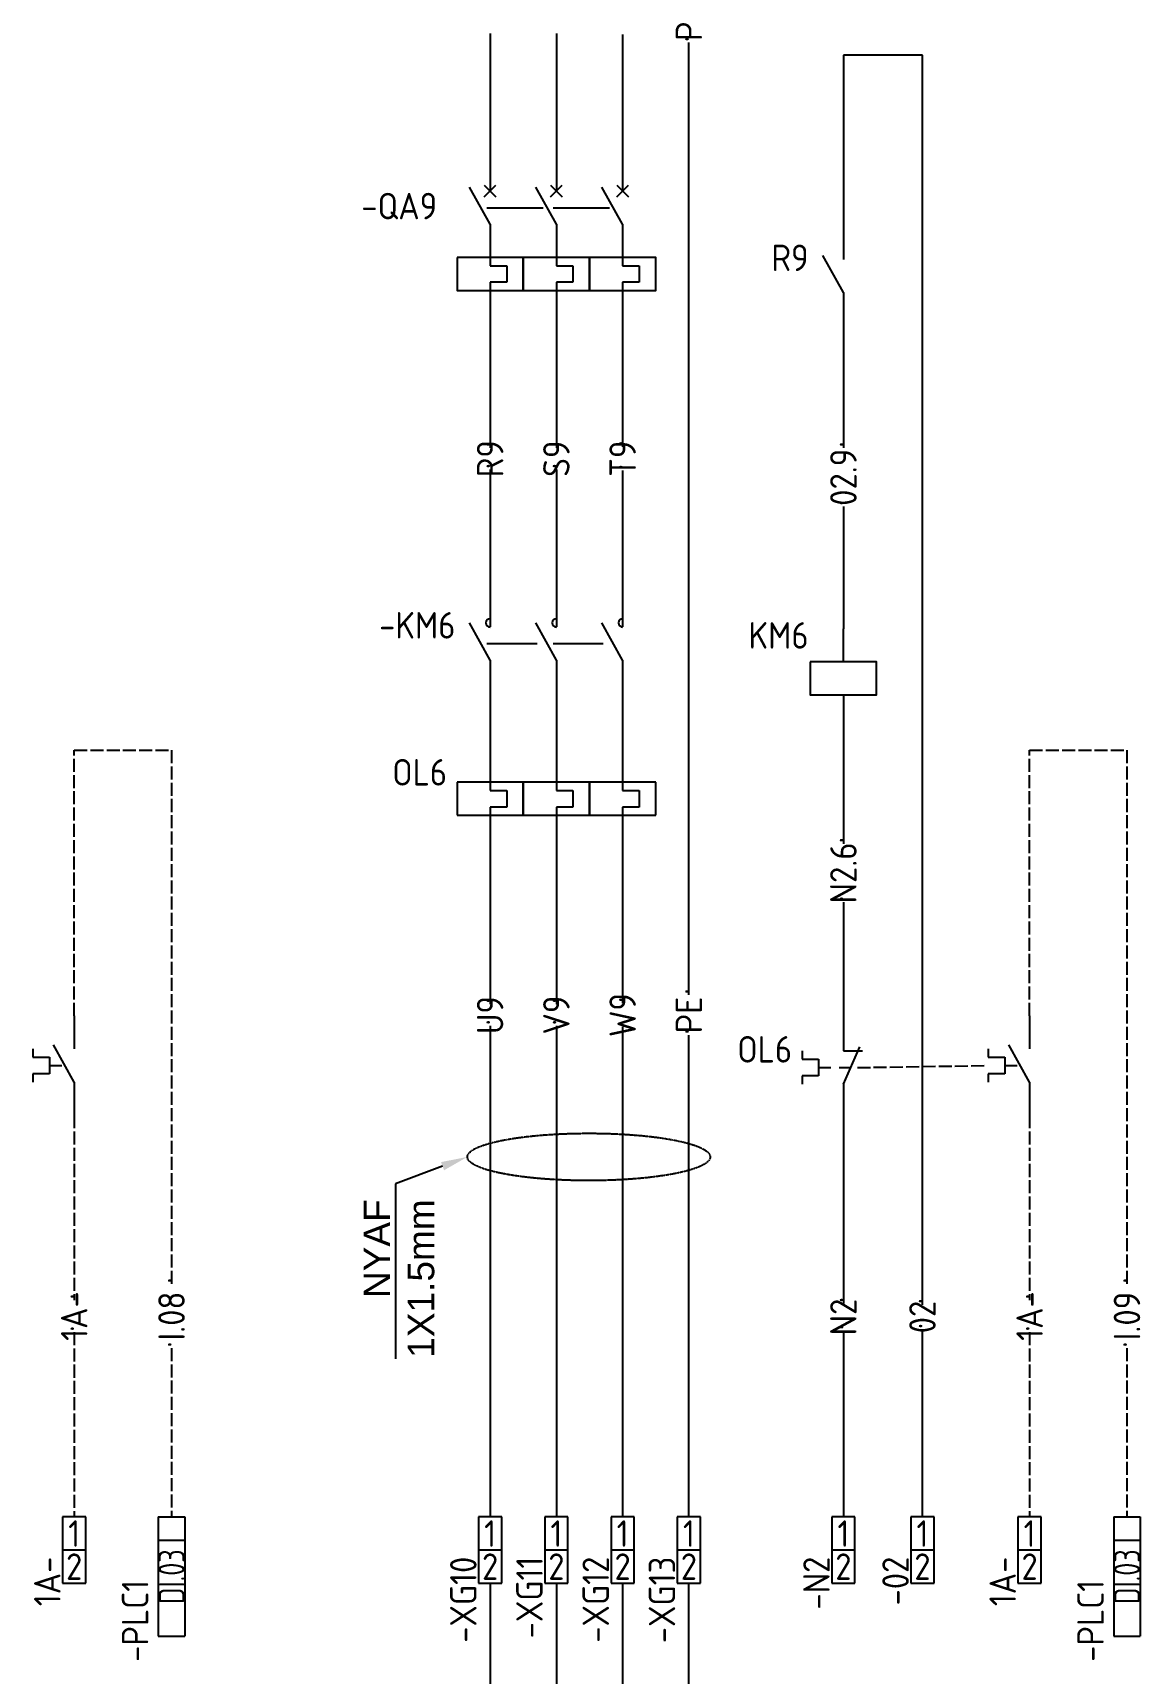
# Model space of a CAD drawing. Header units: millimetres. Extents: x 67033 to 212947, y 35102 to 335921.
# Drawn here: x 79534 to 80556, y 167008 to 168521 of the extents above; entities that cross this region are included whole.
import ezdxf
from ezdxf import colors
from ezdxf.entities.mleader import LeaderData, LeaderLine
from ezdxf.enums import TextEntityAlignment as Align
from ezdxf.math import Vec2, Vec3

# ---------------------------------------------------------------- set-up
doc = ezdxf.new("R2010")
doc.units = ezdxf.units.MM
doc.linetypes.add('ACAD_ISO02W100', pattern=[15, 12, -3])
doc.linetypes.add('DASHED', pattern=[0.75, 0.5, -0.25])
for name, color, linetype in [('LINK', 9, 'DASHED'), ('MISC', 2, 'Continuous'), ('RED_2.5mm^2', 1, 'Continuous'), ('SYMS', 7, 'Continuous'), ('TAGFIXED', 7, 'Continuous'), ('TAGS', 51, 'Continuous'), ('TERMS', 4, 'Continuous')]:
    doc.layers.add(name, color=color, linetype=linetype)
doc.styles.get("Standard").update_dxf_attribs({"font": 'arial.ttf'})
doc.styles.add('WD_IEC', font='isocp2.shx', dxfattribs={"width": 0.9, "height": 4})

# ---------------------------------------------------------------- blocks, each defined once
blk = doc.blocks.new('VOL21')
for p, q in [((0, 7.5), (0, 2.5)), ((-6.25, 2.5), (-6.25, 1.25)), ((0, -2.5), (-3.125, 3.125)), ((-6.25, 1.25), (-3.75, 1.25)), ((-3.75, 1.25), (-3.75, -1.25)), ((-3.75, 0), (-1.875, 0)), ((-6.25, -1.25), (-6.25, -2.5)), ((-3.75, -1.25), (-6.25, -1.25)), ((0, -2.5), (0, -7.5))]:
    blk.add_line(p, q)
at = {"style": 'WD_IEC'}
for tag, p in [('INST', (-7.75, 6.75)), ('LOC', (-7.75, 3.75)), ('TAG2', (-7.75, 0.75)), ('XREF', (-7.75, -3.75)), ('DESC1', (-7.75, -6.75)), ('DESC2', (-7.75, -9.75)), ('DESC3', (-7.75, -12.75))]:
    blk.add_attdef(tag, text='', height=2.5, dxfattribs=at).set_placement(p, align=Align.RIGHT)
at = {"style": 'WD_IEC', "flags": 1}
for tag, p, height in [('X2TERM01', (0, 7.5), 0.32), ('X4LINK', (-6.375, 0), 0.32), ('X1LINK', (-0.5, 0), 0.32), ('CONTACT', (4, -3.5), 1), ('FAMILY', (4, -5), 1), ('COMMON', (5.25, -4.75), 1), ('X8TERM02', (0, -7.5), 0.32)]:
    blk.add_attdef(tag, p, '', height=height, dxfattribs=at)
at = {"style": 'WD_IEC'}
blk.add_attdef('TERM01', text='', height=2, rotation=90, dxfattribs=at).set_placement((-1, 7.5), align=Align.RIGHT)
blk.add_attdef('TERM02', (-1, -7.5), '', height=2, rotation=90, dxfattribs=at)
blk = doc.blocks.new('VSP1001')
for p, q in [((1.75, 5), (-1.75, 5)), ((-1.75, 5), (-1.75, -5)), ((1.75, -5), (1.75, 5)), ((1.75, 0), (-1.75, 0)), ((-1.75, -5), (1.75, -5))]:
    blk.add_line(p, q)
at = {"linetype": 'Continuous', "style": 'WD_IEC', "width": 0.9, "flags": 8}
blk.add_attdef('TERMDESC01', (-1, 6), '', height=2, rotation=90, dxfattribs=at)
blk.add_attdef('X2WIRE01', text='', height=2, rotation=90, dxfattribs=at).set_placement((1, 6), align=Align.TOP_LEFT)
at = {"style": 'WD_IEC'}
for tag, p in [('INST', (-4, 5)), ('LOC', (-4, 2)), ('TAG1', (-4, -1)), ('DESC1', (-4, -4.1)), ('DESC2', (-4, -7.85)), ('DESC3', (-4, -11.6))]:
    blk.add_attdef(tag, text='', height=2.5, dxfattribs=at).set_placement(p, align=Align.RIGHT)
at = {"style": 'WD_IEC', "width": 0.9, "flags": 1}
for tag, p in [('X2TERM01', (0, 5)), ('ACE_FLAG', (-0.5, 4.5)), ('CAT', (-0.96, 0.48)), ('MFG', (-0.88, 1.65)), ('ASSYCODE', (-1.03, -0.58)), ('FAMILY', (-1.03, -1.66)), ('X8TERM02', (0, -5))]:
    blk.add_attdef(tag, p, '', height=0.25, dxfattribs=at)
at = {"style": 'WD_IEC'}
for tag, p in [('TERM01', (0, 2.5)), ('TERM02', (0, -2.5))]:
    blk.add_attdef(tag, text='', height=2, dxfattribs=at).set_placement(p, align=Align.MIDDLE_CENTER)
at = {"linetype": 'Continuous', "style": 'WD_IEC', "width": 0.9, "flags": 8}
blk.add_attdef('TERMDESC02', text='', height=2, rotation=90, dxfattribs=at).set_placement((-1, -6), align=Align.RIGHT)
blk.add_attdef('X8WIRE02', text='', height=2, rotation=90, dxfattribs=at).set_placement((1, -6), align=Align.TOP_RIGHT)
blk = doc.blocks.new('VT0_LGENERIC')
at = {"style": 'WD_IEC'}
blk.add_attdef('COLOR', text='', height=2.5, rotation=90, dxfattribs=at).set_placement((0, 0), align=Align.MIDDLE_CENTER)
at = {"style": 'WD_IEC', "flags": 1}
for tag, p in [('X2TERM01', (0, 4)), ('X8TERM01', (0, -4))]:
    blk.add_attdef(tag, p, '', height=0.16, rotation=90, dxfattribs=at)
at = {"style": 'WD_IEC'}
for tag, p in [('X2_TINY_DOT_DONT_REMOVE', (0, 4)), ('X8_TINY_DOT_DONT_REMOVE', (0, -4))]:
    blk.add_attdef(tag, p, '', height=0.0001, rotation=90, dxfattribs=at)
blk = doc.blocks.new('PLCIOI1TV')
for p, q in [((-2, 9), (-2, -9)), ((-2, 9), (2, 9)), ((2, 9), (2, -9)), ((-2, 5.5), (2, 5.5)), ((-2, -9), (2, -9))]:
    blk.add_line(p, q)
at = {"style": 'WD_IEC', "width": 0.9}
blk.add_attdef('TERMDESC01', text='', height=2, rotation=90, dxfattribs=at).set_placement((2.25, 10), align=Align.TOP_LEFT)
at = {"style": 'WD_IEC', "width": 0.8}
for tag, height, p in [('TERM01', 2, (0, 7.25)), ('TAGA01', 2.5, (0, 0))]:
    blk.add_attdef(tag, text='', height=height, rotation=90, dxfattribs=at).set_placement(p, align=Align.MIDDLE)
for tag, p in [('INST', (-3.5, 6.5)), ('LOC', (-3.5, 3))]:
    blk.add_attdef(tag, text='', height=2.5, dxfattribs=at).set_placement(p, align=Align.RIGHT)
at = {"style": 'WD_IEC', "flags": 1}
blk.add_attdef('X2TERM01', text='', height=0.25, rotation=90, dxfattribs=at).set_placement((0, 9), align=Align.RIGHT)
at = {"style": 'WD_IEC', "width": 0.9}
blk.add_attdef('LINE1', text='', height=2.5, rotation=90, dxfattribs=at).set_placement((4.41, 1), align=Align.CENTER)
blk.add_attdef('LINE2', text='', height=2.5, rotation=90, dxfattribs=at).set_placement((5.02, 1), align=Align.TOP_CENTER)
at = {"style": 'WD_IEC'}
for tag, p in [('TAG1', (-3.5, -0.5)), ('XREF', (-3.5, -4.5))]:
    blk.add_attdef(tag, text='', height=2.5, dxfattribs=at).set_placement(p, align=Align.RIGHT)
at = {"linetype": 'Continuous', "style": 'WD_IEC', "flags": 9}
for tag, p in [('ASSYCODE', (-2.39, -1.18)), ('FAMILY', (-2.39, -7.68))]:
    blk.add_attdef(tag, text='', height=0.16, rotation=90, dxfattribs=at).set_placement(p, align=Align.CENTER)
at = {"style": 'WD_IEC'}
for tag, width, p in [('MFG', 0.8, (-7, -20)), ('DESC', 0.8, (-4, -20)), ('DESCA01', 0.9, (-0.5, -20)), ('DESCB01', 0.9, (2.5, -20)), ('DESCC01', 0.9, (5.5, -20)), ('DESCD01', 0.9, (8.5, -20)), ('DESCE01', 0.9, (11.5, -20)), ('CAT', 0.9, (-7, -27))]:
    blk.add_attdef(tag, text='', height=2.5, rotation=90, dxfattribs=dict(at, width=width)).set_placement(p, align=Align.RIGHT)
blk = doc.blocks.new('VCB21TH')
for p, q in [((0, 7.5), (0, 2.5)), ((0, -2.5), (-3.12, 3.12)), ((-0.88, 3.38), (0.88, 1.62)), ((-0.88, 1.62), (0.88, 3.38)), ((0, -2.5), (0, -8.75)), ((0, -8.75), (2.5, -8.75)), ((2.5, -8.75), (2.5, -11.25)), ((0, -11.25), (0, -12.5)), ((2.5, -11.25), (0, -11.25)), ((0, -12.5), (0, -17.5))]:
    blk.add_line(p, q)
blk.add_lwpolyline([(-5, -7.5), (-5, -12.5), (5, -12.5), (5, -7.5)], close=True)
at = {"style": 'WD_IEC'}
for tag, p in [('INST', (-8, 5.25)), ('LOC', (-8, 1.75)), ('TAG2', (-8, -1.75)), ('DESC1', (-8, -14.35)), ('DESC2', (-8, -17.85)), ('DESC3', (-8, -21.35))]:
    blk.add_attdef(tag, text='', height=2.5, dxfattribs=at).set_placement(p, align=Align.RIGHT)
at = {"style": 'WD_IEC', "flags": 1}
for tag, p, height in [('X2TERM01', (0, 7.5), 0.32), ('X4LINK', (-2, 0), 0.32), ('X1LINK', (-0.5, 0), 0.32), ('CONTACT', (-5, -7.5), 1), ('FAMILY', (1, -15.5), 1), ('X8TERM02', (0, -17.5), 0.32)]:
    blk.add_attdef(tag, p, '', height=height, dxfattribs=at)
at = {"style": 'WD_IEC'}
blk.add_attdef('TERM01', text='', height=2, rotation=90, dxfattribs=at).set_placement((-1, 7.5), align=Align.RIGHT)
at = {"style": 'WD_IEC', "flags": 1}
blk.add_attdef('RATING1', text='', height=2.5, dxfattribs=at).set_placement((-8, -6.35), align=Align.RIGHT)
at = {"lineweight": 15, "style": 'WD_IEC'}
blk.add_attdef('XREF', text='', height=2.5, dxfattribs=at).set_placement((-8, -10.35), align=Align.RIGHT)
at = {"style": 'WD_IEC'}
blk.add_attdef('TERM02', (-1, -17.5), '', height=2, rotation=90, dxfattribs=at)
blk = doc.blocks.new('VMS21P')
for p, q in [((0, 7.5), (0, 2.5)), ((0, -2.5), (-3.12, 3.12)), ((0, -2.5), (0, -7.5))]:
    blk.add_line(p, q)
blk.add_arc((0, 3.12), 0.625, 90, 270)
at = {"style": 'WD_IEC'}
for tag, p in [('INST', (-5.25, 6.75)), ('LOC', (-5.25, 3.75)), ('TAG2', (-5.25, 0.75)), ('XREF', (-5.25, -3.75)), ('DESC1', (-5.25, -6.75)), ('DESC2', (-5.25, -9.75)), ('DESC3', (-5.25, -12.75))]:
    blk.add_attdef(tag, text='', height=2.5, dxfattribs=at).set_placement(p, align=Align.RIGHT)
at = {"style": 'WD_IEC', "flags": 1}
for tag, p, height in [('X2TERM01', (0, 7.5), 0.32), ('X4LINK', (-2.91, 0), 0.32), ('X1LINK', (-0.5, 0), 0.32), ('CONTACT', (4, -3.5), 1), ('FAMILY', (4, -5), 1), ('X8TERM02', (0, -7.5), 0.32)]:
    blk.add_attdef(tag, p, '', height=height, dxfattribs=at)
at = {"style": 'WD_IEC'}
blk.add_attdef('TERM01', text='', height=2, rotation=90, dxfattribs=at).set_placement((-1, 7.5), align=Align.RIGHT)
blk.add_attdef('TERM02', (-1, -7.5), '', height=2, rotation=90, dxfattribs=at)
blk = doc.blocks.new('VOL1')
for p, q in [((0, 7.5), (0, 1.25)), ((-5, 2.5), (-5, -2.5)), ((5, 2.5), (-5, 2.5)), ((5, -2.5), (5, 2.5)), ((0, 1.25), (2.5, 1.25)), ((2.5, 1.25), (2.5, -1.25)), ((0, -1.25), (0, -7.5)), ((2.5, -1.25), (0, -1.25)), ((-5, -2.5), (5, -2.5))]:
    blk.add_line(p, q)
at = {"style": 'WD_IEC'}
for tag, p in [('INST', (-6.5, 9)), ('LOC', (-6.5, 5.5)), ('TAG1', (-6.5, 2)), ('RATING1', (-6.5, -2.5)), ('XREF', (-6.5, -6.5)), ('DESC1', (-6.5, -10.35)), ('DESC2', (-6.5, -13.85)), ('DESC3', (-6.5, -17.35))]:
    blk.add_attdef(tag, text='', height=2.5, dxfattribs=at).set_placement(p, align=Align.RIGHT)
at = {"style": 'WD_IEC', "flags": 1}
for tag, p, height in [('X2TERM01', (0, 7.5), 0.32), ('MFG', (2.75, 6.5), 1.5), ('CAT', (2.75, 4), 1.5), ('X4LINK', (-5, 0), 0.32), ('X1LINK', (5, 0), 0.32), ('ASSYCODE', (1, -4), 1), ('FAMILY', (1, -5.5), 1), ('X8TERM02', (0, -7.5), 0.32), ('CATDESC', (1, -7), 1)]:
    blk.add_attdef(tag, p, '', height=height, dxfattribs=at)
at = {"style": 'WD_IEC'}
blk.add_attdef('TERM01', text='', height=2, rotation=90, dxfattribs=at).set_placement((-1, 7.5), align=Align.RIGHT)
blk.add_attdef('TERM02', (-1, -7.5), '', height=2, rotation=90, dxfattribs=at)
blk = doc.blocks.new('VOL2')
for p, q in [((0, 7.5), (0, 1.25)), ((-5, 2.5), (-5, -2.5)), ((5, 2.5), (-5, 2.5)), ((5, -2.5), (5, 2.5)), ((0, 1.25), (2.5, 1.25)), ((2.5, 1.25), (2.5, -1.25)), ((0, -1.25), (0, -7.5)), ((2.5, -1.25), (0, -1.25)), ((-5, -2.5), (5, -2.5))]:
    blk.add_line(p, q)
at = {"style": 'WD_IEC'}
for tag, p in [('INST', (-6.5, 9)), ('LOC', (-6.5, 5.5)), ('TAG2', (-6.5, 2)), ('RATING1', (-6.5, -2.5)), ('XREF', (-6.5, -6.5)), ('DESC1', (-6.5, -10.35)), ('DESC2', (-6.5, -13.85)), ('DESC3', (-6.5, -17.35))]:
    blk.add_attdef(tag, text='', height=2.5, dxfattribs=at).set_placement(p, align=Align.RIGHT)
at = {"style": 'WD_IEC', "flags": 1}
for tag, p, height in [('X2TERM01', (0, 7.5), 0.32), ('X4LINK', (-5, 0), 0.32), ('X1LINK', (5, 0), 0.32), ('FAMILY', (1, -5.5), 1), ('X8TERM02', (0, -7.5), 0.32)]:
    blk.add_attdef(tag, p, '', height=height, dxfattribs=at)
at = {"style": 'WD_IEC'}
blk.add_attdef('TERM01', text='', height=2, rotation=90, dxfattribs=at).set_placement((-1, 7.5), align=Align.RIGHT)
blk.add_attdef('TERM02', (-1, -7.5), '', height=2, rotation=90, dxfattribs=at)
blk = doc.blocks.new('VMS1')
for p, q in [((0, 2.5), (0, 7.5)), ((0, -2.5), (0, -7.5))]:
    blk.add_line(p, q)
blk.add_lwpolyline([(-5, 2.5), (-5, -2.5), (5, -2.5), (5, 2.5)], close=True)
at = {"style": 'WD_IEC'}
for tag, p in [('INST', (-5.25, 10.5)), ('LOC', (-5.25, 7.5)), ('TAG1', (-5.25, 4.5)), ('DESC1', (-5.25, -6.85)), ('DESC2', (-5.25, -9.85)), ('DESC3', (-5.25, -12.85))]:
    blk.add_attdef(tag, text='', height=2.5, dxfattribs=at).set_placement(p, align=Align.RIGHT)
at = {"style": 'WD_IEC', "flags": 1}
for tag, p, height in [('X2TERM01', (0, 7.5), 0.32), ('X4LINK', (-5, 0), 0.32), ('X1LINK', (5, 0), 0.32), ('ASSYCODE', (1, -4), 1), ('FAMILY', (1, -5.5), 1), ('X8TERM02', (0, -7.5), 0.32), ('CATDESC', (1, -7), 1)]:
    blk.add_attdef(tag, p, '', height=height, dxfattribs=at)
at = {"style": 'WD_IEC'}
blk.add_attdef('TERM01', text='', height=2, rotation=90, dxfattribs=at).set_placement((-1, 7.5), align=Align.RIGHT)
at = {"style": 'WD_IEC', "flags": 9}
for tag, p in [('MFG', (-6, 1)), ('CAT', (-6, -1.5))]:
    blk.add_attdef(tag, text='', height=1.5, dxfattribs=at).set_placement(p, align=Align.RIGHT)
at = {"style": 'WD_IEC'}
blk.add_attdef('TERM02', (-1, -7.5), '', height=2, rotation=90, dxfattribs=at)
at = {"lineweight": 9, "style": 'WD_IEC'}
for tag, p in [('NO', (-5.5, -16.5)), ('NC', (-5.5, -19.5))]:
    blk.add_attdef(tag, text='', height=2.5, dxfattribs=at).set_placement(p, align=Align.TOP_RIGHT)
for tag, p in [('XREFNO', (-4, -16.5)), ('XREFNC', (-4, -19.5))]:
    blk.add_attdef(tag, text='', height=2.5, dxfattribs=at).set_placement(p, align=Align.TOP_LEFT)
blk = doc.blocks.new('VOL22')
for p, q in [((0, 7.5), (0, 2.5)), ((-6.25, 2.5), (-6.25, 1.25)), ((0, -2.5), (2.5, 3.12)), ((0, 2.5), (2.87, 2.5)), ((-6.25, 1.25), (-3.75, 1.25)), ((-3.75, 1.25), (-3.75, -1.25)), ((-3.75, 0), (-1.88, 0)), ((-0.62, 0), (1.11, 0)), ((-3.75, -1.25), (-6.25, -1.25)), ((-6.25, -1.25), (-6.25, -2.5)), ((0, -2.5), (0, -7.5))]:
    blk.add_line(p, q)
at = {"style": 'WD_IEC'}
for tag, p in [('INST', (-7.75, 6.75)), ('LOC', (-7.75, 3.75)), ('TAG2', (-7.75, 0.75)), ('XREF', (-7.75, -3.75)), ('DESC1', (-7.75, -6.75)), ('DESC2', (-7.75, -9.75)), ('DESC3', (-7.75, -12.75))]:
    blk.add_attdef(tag, text='', height=2.5, dxfattribs=at).set_placement(p, align=Align.RIGHT)
at = {"style": 'WD_IEC', "flags": 1}
for tag, p, height in [('X2TERM01', (0, 7.5), 0.32), ('X4LINK', (-6.38, 0), 0.32), ('X1LINK', (2.11, 0), 0.32), ('CONTACT', (4, -3.5), 1), ('FAMILY', (4, -5), 1), ('COMMON', (5.25, -4.75), 1), ('X8TERM02', (0, -7.5), 0.32)]:
    blk.add_attdef(tag, p, '', height=height, dxfattribs=at)
at = {"style": 'WD_IEC'}
blk.add_attdef('TERM01', text='', height=2, rotation=90, dxfattribs=at).set_placement((-1, 7.5), align=Align.RIGHT)
blk.add_attdef('TERM02', (-1, -7.5), '', height=2, rotation=90, dxfattribs=at)
blk = doc.blocks.new('VCR21')
for p, q in [((0, 7.5), (0, 2.5)), ((0, -2.5), (-3.12, 3.12)), ((0, -2.5), (0, -7.5))]:
    blk.add_line(p, q)
at = {"style": 'WD_IEC'}
for tag, p in [('INST', (-5.25, 6.75)), ('LOC', (-5.25, 3.75)), ('TAG2', (-5.25, 0.75)), ('XREF', (-5.25, -3.75)), ('DESC1', (-5.25, -6.75)), ('DESC2', (-5.25, -9.75)), ('DESC3', (-5.25, -12.75))]:
    blk.add_attdef(tag, text='', height=2.5, dxfattribs=at).set_placement(p, align=Align.RIGHT)
at = {"style": 'WD_IEC', "flags": 1}
for tag, p, height in [('X2TERM01', (0, 7.5), 0.32), ('X4LINK', (-2.75, 0), 0.32), ('X1LINK', (-0.5, 0), 0.32), ('CONTACT', (4, -3.5), 1), ('FAMILY', (4, -5), 1), ('COMMON', (5.25, -4.75), 1), ('X8TERM02', (0, -7.5), 0.32)]:
    blk.add_attdef(tag, p, '', height=height, dxfattribs=at)
at = {"style": 'WD_IEC'}
blk.add_attdef('TERM01', text='', height=2, rotation=90, dxfattribs=at).set_placement((-1, 7.5), align=Align.RIGHT)
blk.add_attdef('TERM02', (-1, -7.5), '', height=2, rotation=90, dxfattribs=at)
blk = doc.blocks.new('VCB11TH')
for p, q in [((0, 7.5), (0, 2.5)), ((0, -2.5), (-3.12, 3.12)), ((-0.88, 3.38), (0.88, 1.62)), ((-0.88, 1.62), (0.88, 3.38)), ((0, -2.5), (0, -8.75)), ((0, -8.75), (2.5, -8.75)), ((2.5, -8.75), (2.5, -11.25)), ((0, -11.25), (0, -12.5)), ((2.5, -11.25), (0, -11.25)), ((0, -12.5), (0, -17.5))]:
    blk.add_line(p, q)
blk.add_lwpolyline([(-5, -7.5), (-5, -12.5), (5, -12.5), (5, -7.5)], close=True)
at = {"style": 'WD_IEC'}
for tag, p in [('INST', (-8, 5.25)), ('LOC', (-8, 1.75)), ('TAG1', (-8, -1.75)), ('RATING1', (-8, -6.35)), ('DESC1', (-8, -14.35)), ('DESC2', (-8, -17.85)), ('DESC3', (-8, -21.35))]:
    blk.add_attdef(tag, text='', height=2.5, dxfattribs=at).set_placement(p, align=Align.RIGHT)
at = {"style": 'WD_IEC', "flags": 1}
for tag, p, height in [('X2TERM01', (0, 7.5), 0.32), ('MFG', (2.75, 6.5), 1.5), ('CAT', (2.75, 4), 1.5), ('X4LINK', (-2, 0), 0.32), ('X1LINK', (-0.5, 0), 0.32), ('COMMON', (-3.75, -8.75), 1), ('ASSYCODE', (1, -14), 1), ('FAMILY', (1, -15.5), 1), ('X8TERM02', (0, -17.5), 0.32), ('CATDESC', (1, -17), 1)]:
    blk.add_attdef(tag, p, '', height=height, dxfattribs=at)
at = {"style": 'WD_IEC'}
blk.add_attdef('TERM01', text='', height=2, rotation=90, dxfattribs=at).set_placement((-1, 7.5), align=Align.RIGHT)
at = {"lineweight": 15, "style": 'WD_IEC'}
blk.add_attdef('XREF', text='', height=2.5, dxfattribs=at).set_placement((-8, -10.35), align=Align.RIGHT)
at = {"style": 'WD_IEC'}
blk.add_attdef('TERM02', (-1, -17.5), '', height=2, rotation=90, dxfattribs=at)

msp = doc.modelspace()

# ---------------------------------------------------------------- linework, layer by layer
at = {"linetype": 'DASHED'}
msp.add_ellipse((80047.2, 167484.2), major_axis=(-112, 0), ratio=0.194696, dxfattribs=at)
at = {"layer": 'LINK'}
for points in [[(79953.2, 168359.3), (80005.1, 168359.3)], [(80014.3, 168359.3), (80066.2, 168359.3)], [(79953.2, 167957.5), (79999.5, 167957.5)], [(80014.3, 167957.5), (80060.6, 167957.5)], [(79986.8, 167814.4), (79986.8, 167814.4)], [(80047.9, 167814.4), (80047.9, 167814.4)]]:
    msp.add_lwpolyline(points, dxfattribs=at)
at = {"layer": 'LINK', "linetype": 'ACAD_ISO02W100'}
msp.add_lwpolyline([(80294.9, 167566.6), (80414.7, 167568.5)], dxfattribs=at)
at = {"layer": 'RED_2.5mm^2'}
for p, q in [((79956.2, 168520), (79956.2, 168405.1)), ((80017.3, 168520), (80017.3, 168405.1)), ((80078.4, 168519), (80078.4, 168405.1)), ((80354.9, 168499.8), (80282, 168499.8)), ((80282, 168499.8), (80282, 168342.1)), ((80354.9, 167348), (80354.9, 168499.8)), ((79956.2, 168252.4), (79956.2, 168137.8)), ((80017.3, 168252.4), (80017.3, 168137.8)), ((80078.4, 168252.4), (80078.4, 168138.8)), ((80282, 168250.5), (80282, 168137.8)), ((79956.2, 168117.9), (79956.2, 168003.3)), ((80017.3, 168117.9), (80017.3, 168003.3)), ((80078.4, 168117), (80078.4, 168003.3)), ((80282, 168083.8), (80282, 167971.2)), ((79956.2, 167911.7), (79956.2, 167860.2)), ((80017.3, 167911.7), (80017.3, 167860.2)), ((80078.4, 167911.7), (80078.4, 167860.2)), ((79956.2, 167768.6), (79956.2, 167625)), ((80017.3, 167768.6), (80017.3, 167625)), ((80078.4, 167768.6), (80078.4, 167625.9)), ((79956.2, 167605.1), (79956.2, 167152.3)), ((80017.3, 167605.1), (80017.3, 167152.3)), ((80078.4, 167604.1), (80078.4, 167152.3)), ((80354.9, 167152.3), (80354.9, 167325.1)), ((79956.2, 167091.2), (79956.2, 166508.4)), ((80017.3, 167091.2), (80017.3, 166508.4)), ((80078.4, 167091.2), (80078.4, 166509.3))]:
    msp.add_line(p, q, dxfattribs=at)
at = {"layer": 'RED_2.5mm^2', "color": 2}
for p, q in [((80139.5, 167633.5), (80139.5, 168511.5)), ((80139.5, 167152.3), (80139.5, 167596.6)), ((80139.5, 166518.1), (80139.5, 167091.2))]:
    msp.add_line(p, q, dxfattribs=at)
at = {"layer": 'RED_2.5mm^2', "color": 5}
for p, q in [((80282, 167879.6), (80282, 167773)), ((80282, 167719), (80282, 167612.4)), ((80282, 167520.8), (80282, 167349.1)), ((80282, 167324), (80282, 167152.3))]:
    msp.add_line(p, q, dxfattribs=at)
at = {"layer": 'RED_2.5mm^2', "linetype": 'ACAD_ISO02W100'}
for p, q in [((79572.6, 167614.3), (79572.6, 167859.2)), ((79572.6, 167859.2), (79662.4, 167859.2)), ((79662.4, 167859.2), (79662.4, 167367)), ((80453.7, 167614.3), (80453.7, 167859.2)), ((80453.7, 167859.2), (80543.5, 167859.2)), ((80543.5, 167859.2), (80543.5, 167367)), ((79572.6, 167522.7), (79572.6, 167352.3)), ((80453.7, 167522.7), (80453.7, 167352.3)), ((79572.6, 167322.7), (79572.6, 167152.3)), ((80453.7, 167322.7), (80453.7, 167152.3)), ((79662.4, 167308), (79662.4, 167152.3)), ((80543.5, 167308), (80543.5, 167152.3))]:
    msp.add_line(p, q, dxfattribs=at)

# ---------------------------------------------------------------- block references
at = {"layer": 'SYMS', "color": 2}
ref = msp.add_blockref('VT0_LGENERIC', (80139.5, 168529.9), dxfattribs=dict(at, xscale=6.107617336975006, yscale=6.107617336975006, zscale=6.107617336975006))
ref.add_attrib('X8_TINY_DOT_DONT_REMOVE', '.', (80139.5, 168511.5), dxfattribs={"layer": 'MISC', "height": 24.4, "rotation": 90, "style": 'WD_IEC'})
ref.add_attrib('X2_TINY_DOT_DONT_REMOVE', '.', (80139.5, 168548.4), dxfattribs={"layer": 'MISC', "height": 24.4, "rotation": 90, "style": 'WD_IEC'})
ref.add_attrib('COLOR', 'PE', dxfattribs={"layer": 'MISC', "height": 24.43, "rotation": 90, "style": 'WD_IEC'}).set_placement((80139.5, 168529.9), align=Align.MIDDLE_CENTER)
at = {"layer": 'SYMS'}
ref = msp.add_blockref('VCB11TH', (79956.2, 168359.3), dxfattribs=dict(at, xscale=6.107617336975006, yscale=6.107617336975006, zscale=6.107617336975006))
ref.add_attrib('TAG1', '-QA9', dxfattribs={"layer": 'TAGS', "height": 24.43, "style": 'WD_IEC'}).set_placement((79907.4, 168348.6), align=Align.RIGHT)
at = {"layer": 'SYMS', "xscale": 6.107617336975006, "yscale": 6.107617336975006, "zscale": 6.107617336975006}
for name, p in [('VCB21TH', (80017.3, 168359.3)), ('VCB21TH', (80078.4, 168359.3)), ('VMS21P', (80017.3, 167957.5)), ('VMS21P', (80078.4, 167957.5)), ('VOL2', (80017.3, 167814.4)), ('VOL2', (80078.4, 167814.4))]:
    msp.add_blockref(name, p, dxfattribs=at)
at = {"layer": 'SYMS'}
ref = msp.add_blockref('VCR21', (80282, 168296.3), dxfattribs=dict(at, xscale=6.107617336975006, yscale=6.107617336975006, zscale=6.107617336975006))
ref.add_attrib('TAG2', 'R9', dxfattribs={"layer": 'TAGS', "height": 24.43, "style": 'WD_IEC'}).set_placement((80249.9, 168300.9), align=Align.RIGHT)
ref = msp.add_blockref('VT0_LGENERIC', (79956.2, 168127.9), dxfattribs=dict(at, xscale=6.107617336975006, yscale=6.107617336975006, zscale=6.107617336975006))
ref.add_attrib('X8_TINY_DOT_DONT_REMOVE', '.', (79956.2, 168117.9), dxfattribs={"layer": 'MISC', "height": 24.4, "rotation": 90, "style": 'WD_IEC'})
ref.add_attrib('X2_TINY_DOT_DONT_REMOVE', '.', (79956.2, 168137.8), dxfattribs={"layer": 'MISC', "height": 24.4, "rotation": 90, "style": 'WD_IEC'})
ref.add_attrib('COLOR', 'R9', dxfattribs={"layer": 'MISC', "height": 24.43, "rotation": 90, "style": 'WD_IEC'}).set_placement((79956.2, 168127.9), align=Align.MIDDLE_CENTER)
ref = msp.add_blockref('VT0_LGENERIC', (80017.3, 168127.9), dxfattribs=dict(at, xscale=6.107617336975006, yscale=6.107617336975006, zscale=6.107617336975006))
ref.add_attrib('X8_TINY_DOT_DONT_REMOVE', '.', (80017.3, 168117.9), dxfattribs={"layer": 'MISC', "height": 24.4, "rotation": 90, "style": 'WD_IEC'})
ref.add_attrib('X2_TINY_DOT_DONT_REMOVE', '.', (80017.3, 168137.8), dxfattribs={"layer": 'MISC', "height": 24.4, "rotation": 90, "style": 'WD_IEC'})
ref.add_attrib('COLOR', 'S9', dxfattribs={"layer": 'MISC', "height": 24.43, "rotation": 90, "style": 'WD_IEC'}).set_placement((80017.3, 168127.9), align=Align.MIDDLE_CENTER)
ref = msp.add_blockref('VT0_LGENERIC', (80078.4, 168127.9), dxfattribs=dict(at, xscale=6.107617336975006, yscale=6.107617336975006, zscale=6.107617336975006))
ref.add_attrib('X8_TINY_DOT_DONT_REMOVE', '.', (80078.4, 168117), dxfattribs={"layer": 'MISC', "height": 24.4, "rotation": 90, "style": 'WD_IEC'})
ref.add_attrib('X2_TINY_DOT_DONT_REMOVE', '.', (80078.4, 168138.8), dxfattribs={"layer": 'MISC', "height": 24.4, "rotation": 90, "style": 'WD_IEC'})
ref.add_attrib('COLOR', 'T9', dxfattribs={"layer": 'MISC', "height": 24.43, "rotation": 90, "style": 'WD_IEC'}).set_placement((80078.4, 168127.9), align=Align.MIDDLE_CENTER)
ref = msp.add_blockref('VT0_LGENERIC', (80282, 168110.8), dxfattribs=dict(at, xscale=6.107617336975006, yscale=6.107617336975006, zscale=6.107617336975006))
ref.add_attrib('X8_TINY_DOT_DONT_REMOVE', '.', (80282, 168083.8), dxfattribs={"layer": 'MISC', "height": 24.4, "rotation": 90, "style": 'WD_IEC'})
ref.add_attrib('X2_TINY_DOT_DONT_REMOVE', '.', (80282, 168137.8), dxfattribs={"layer": 'MISC', "height": 24.4, "rotation": 90, "style": 'WD_IEC'})
ref.add_attrib('COLOR', '02.9', dxfattribs={"layer": 'MISC', "height": 24.43, "rotation": 90, "style": 'WD_IEC'}).set_placement((80282, 168110.8), align=Align.MIDDLE_CENTER)
ref = msp.add_blockref('VMS21P', (79956.2, 167957.5), dxfattribs=dict(at, xscale=6.107617336975006, yscale=6.107617336975006, zscale=6.107617336975006))
ref.add_attrib('TAG2', '-KM6', dxfattribs={"layer": 'TAGS', "height": 24.43, "style": 'WD_IEC'}).set_placement((79924.2, 167962.1), align=Align.RIGHT)
ref = msp.add_blockref('VMS1', (80282, 167925.4), dxfattribs=dict(at, xscale=6.107617336975006, yscale=6.107617336975006, zscale=6.107617336975006))
ref.add_attrib('TAG1', 'KM6', dxfattribs={"layer": 'TAGS', "height": 24.43, "style": 'WD_IEC'}).set_placement((80249.9, 167952.8), align=Align.RIGHT)
ref = msp.add_blockref('VOL1', (79956.2, 167814.4), dxfattribs=dict(at, xscale=6.107617336975006, yscale=6.107617336975006, zscale=6.107617336975006))
ref.add_attrib('TAG1', 'OL6', dxfattribs={"layer": 'TAGS', "height": 24.43, "style": 'WD_IEC'}).set_placement((79916.5, 167826.6), align=Align.RIGHT)
at = {"layer": 'SYMS', "color": 5}
ref = msp.add_blockref('VT0_LGENERIC', (80282, 167746), dxfattribs=dict(at, xscale=6.107617336975006, yscale=6.107617336975006, zscale=6.107617336975006))
ref.add_attrib('X8_TINY_DOT_DONT_REMOVE', '.', (80282, 167719), dxfattribs={"layer": 'MISC', "height": 24.4, "rotation": 90, "style": 'WD_IEC'})
ref.add_attrib('X2_TINY_DOT_DONT_REMOVE', '.', (80282, 167773), dxfattribs={"layer": 'MISC', "height": 24.4, "rotation": 90, "style": 'WD_IEC'})
ref.add_attrib('COLOR', 'N2.6', dxfattribs={"layer": 'MISC', "height": 24.43, "rotation": 90, "style": 'WD_IEC'}).set_placement((80282, 167746), align=Align.MIDDLE_CENTER)
at = {"layer": 'SYMS'}
ref = msp.add_blockref('VT0_LGENERIC', (80139.5, 167615), dxfattribs=dict(at, xscale=6.107617336975006, yscale=6.107617336975006, zscale=6.107617336975006))
ref.add_attrib('X8_TINY_DOT_DONT_REMOVE', '.', (80139.5, 167596.6), dxfattribs={"layer": 'MISC', "height": 24.4, "rotation": 90, "style": 'WD_IEC'})
ref.add_attrib('X2_TINY_DOT_DONT_REMOVE', '.', (80139.5, 167633.5), dxfattribs={"layer": 'MISC', "height": 24.4, "rotation": 90, "style": 'WD_IEC'})
ref.add_attrib('COLOR', 'PE', dxfattribs={"layer": 'MISC', "height": 24.43, "rotation": 90, "style": 'WD_IEC'}).set_placement((80139.5, 167615), align=Align.MIDDLE_CENTER)
ref = msp.add_blockref('VT0_LGENERIC', (79956.2, 167615), dxfattribs=dict(at, xscale=6.107617336975006, yscale=6.107617336975006, zscale=6.107617336975006))
ref.add_attrib('X8_TINY_DOT_DONT_REMOVE', '.', (79956.2, 167605.1), dxfattribs={"layer": 'MISC', "height": 24.4, "rotation": 90, "style": 'WD_IEC'})
ref.add_attrib('X2_TINY_DOT_DONT_REMOVE', '.', (79956.2, 167625), dxfattribs={"layer": 'MISC', "height": 24.4, "rotation": 90, "style": 'WD_IEC'})
ref.add_attrib('COLOR', 'U9', dxfattribs={"layer": 'MISC', "height": 24.43, "rotation": 90, "style": 'WD_IEC'}).set_placement((79956.2, 167615), align=Align.MIDDLE_CENTER)
ref = msp.add_blockref('VT0_LGENERIC', (80017.3, 167615), dxfattribs=dict(at, xscale=6.107617336975006, yscale=6.107617336975006, zscale=6.107617336975006))
ref.add_attrib('X8_TINY_DOT_DONT_REMOVE', '.', (80017.3, 167605.1), dxfattribs={"layer": 'MISC', "height": 24.4, "rotation": 90, "style": 'WD_IEC'})
ref.add_attrib('X2_TINY_DOT_DONT_REMOVE', '.', (80017.3, 167625), dxfattribs={"layer": 'MISC', "height": 24.4, "rotation": 90, "style": 'WD_IEC'})
ref.add_attrib('COLOR', 'V9', dxfattribs={"layer": 'MISC', "height": 24.43, "rotation": 90, "style": 'WD_IEC'}).set_placement((80017.3, 167615), align=Align.MIDDLE_CENTER)
ref = msp.add_blockref('VT0_LGENERIC', (80078.4, 167615), dxfattribs=dict(at, xscale=6.107617336975006, yscale=6.107617336975006, zscale=6.107617336975006))
ref.add_attrib('X8_TINY_DOT_DONT_REMOVE', '.', (80078.4, 167604.1), dxfattribs={"layer": 'MISC', "height": 24.4, "rotation": 90, "style": 'WD_IEC'})
ref.add_attrib('X2_TINY_DOT_DONT_REMOVE', '.', (80078.4, 167625.9), dxfattribs={"layer": 'MISC', "height": 24.4, "rotation": 90, "style": 'WD_IEC'})
ref.add_attrib('COLOR', 'W9', dxfattribs={"layer": 'MISC', "height": 24.43, "rotation": 90, "style": 'WD_IEC'}).set_placement((80078.4, 167615), align=Align.MIDDLE_CENTER)
at = {"layer": 'SYMS', "linetype": 'ACAD_ISO02W100', "xscale": 6.107617336975006, "yscale": 6.107617336975006, "zscale": 6.107617336975006}
for p in [(79572.6, 167568.5), (80453.7, 167568.5)]:
    msp.add_blockref('VOL21', p, dxfattribs=at)
at = {"layer": 'SYMS'}
ref = msp.add_blockref('VOL22', (80282, 167566.6), dxfattribs=dict(at, xscale=6.107617336975006, yscale=6.107617336975006, zscale=6.107617336975006))
ref.add_attrib('TAG2', 'OL6', dxfattribs={"layer": 'TAGS', "height": 24.43, "style": 'WD_IEC'}).set_placement((80234.7, 167571.2), align=Align.RIGHT)
at = {"layer": 'SYMS', "linetype": 'ACAD_ISO02W100'}
ref = msp.add_blockref('VT0_LGENERIC', (79662.4, 167337.5), dxfattribs=dict(at, xscale=6.107617336975006, yscale=6.107617336975006, zscale=6.107617336975006))
ref.add_attrib('X8_TINY_DOT_DONT_REMOVE', '.', (79662.4, 167308), dxfattribs={"layer": 'MISC', "height": 24.4, "rotation": 90, "style": 'WD_IEC'})
ref.add_attrib('X2_TINY_DOT_DONT_REMOVE', '.', (79662.4, 167367), dxfattribs={"layer": 'MISC', "height": 24.4, "rotation": 90, "style": 'WD_IEC'})
ref.add_attrib('COLOR', 'I.08', dxfattribs={"layer": 'MISC', "height": 24.43, "rotation": 90, "style": 'WD_IEC'}).set_placement((79662.4, 167337.5), align=Align.MIDDLE_CENTER)
ref = msp.add_blockref('VT0_LGENERIC', (80543.5, 167337.5), dxfattribs=dict(at, xscale=6.107617336975006, yscale=6.107617336975006, zscale=6.107617336975006))
ref.add_attrib('X8_TINY_DOT_DONT_REMOVE', '.', (80543.5, 167308), dxfattribs={"layer": 'MISC', "height": 24.4, "rotation": 90, "style": 'WD_IEC'})
ref.add_attrib('X2_TINY_DOT_DONT_REMOVE', '.', (80543.5, 167367), dxfattribs={"layer": 'MISC', "height": 24.4, "rotation": 90, "style": 'WD_IEC'})
ref.add_attrib('COLOR', 'I.09', dxfattribs={"layer": 'MISC', "height": 24.43, "rotation": 90, "style": 'WD_IEC'}).set_placement((80543.5, 167337.5), align=Align.MIDDLE_CENTER)
ref = msp.add_blockref('VT0_LGENERIC', (79572.6, 167337.5), dxfattribs=dict(at, xscale=6.107617336975006, yscale=6.107617336975006, zscale=6.107617336975006))
ref.add_attrib('X8_TINY_DOT_DONT_REMOVE', '.', (79572.6, 167322.7), dxfattribs={"layer": 'MISC', "height": 24.4, "rotation": 90, "style": 'WD_IEC'})
ref.add_attrib('X2_TINY_DOT_DONT_REMOVE', '.', (79572.6, 167352.3), dxfattribs={"layer": 'MISC', "height": 24.4, "rotation": 90, "style": 'WD_IEC'})
ref.add_attrib('COLOR', '1A-', dxfattribs={"layer": 'MISC', "height": 24.43, "rotation": 90, "style": 'WD_IEC'}).set_placement((79572.6, 167337.5), align=Align.MIDDLE_CENTER)
at = {"layer": 'SYMS', "color": 5}
ref = msp.add_blockref('VT0_LGENERIC', (80282, 167336.6), dxfattribs=dict(at, xscale=6.107617336975006, yscale=6.107617336975006, zscale=6.107617336975006))
ref.add_attrib('X8_TINY_DOT_DONT_REMOVE', '.', (80282, 167324), dxfattribs={"layer": 'MISC', "height": 24.4, "rotation": 90, "style": 'WD_IEC'})
ref.add_attrib('X2_TINY_DOT_DONT_REMOVE', '.', (80282, 167349.1), dxfattribs={"layer": 'MISC', "height": 24.4, "rotation": 90, "style": 'WD_IEC'})
ref.add_attrib('COLOR', 'N2', dxfattribs={"layer": 'MISC', "height": 24.43, "rotation": 90, "style": 'WD_IEC'}).set_placement((80282, 167336.6), align=Align.MIDDLE_CENTER)
at = {"layer": 'SYMS'}
ref = msp.add_blockref('VT0_LGENERIC', (80354.9, 167336.6), dxfattribs=dict(at, xscale=6.107617336975006, yscale=6.107617336975006, zscale=6.107617336975006))
ref.add_attrib('X8_TINY_DOT_DONT_REMOVE', '.', (80354.9, 167325.1), dxfattribs={"layer": 'MISC', "height": 24.4, "rotation": 90, "style": 'WD_IEC'})
ref.add_attrib('X2_TINY_DOT_DONT_REMOVE', '.', (80354.9, 167348), dxfattribs={"layer": 'MISC', "height": 24.4, "rotation": 90, "style": 'WD_IEC'})
ref.add_attrib('COLOR', '02', dxfattribs={"layer": 'MISC', "height": 24.43, "rotation": 90, "style": 'WD_IEC'}).set_placement((80354.9, 167336.6), align=Align.MIDDLE_CENTER)
at = {"layer": 'SYMS', "linetype": 'ACAD_ISO02W100'}
ref = msp.add_blockref('VT0_LGENERIC', (80453.7, 167337.5), dxfattribs=dict(at, xscale=6.107617336975006, yscale=6.107617336975006, zscale=6.107617336975006))
ref.add_attrib('X8_TINY_DOT_DONT_REMOVE', '.', (80453.7, 167322.7), dxfattribs={"layer": 'MISC', "height": 24.4, "rotation": 90, "style": 'WD_IEC'})
ref.add_attrib('X2_TINY_DOT_DONT_REMOVE', '.', (80453.7, 167352.3), dxfattribs={"layer": 'MISC', "height": 24.4, "rotation": 90, "style": 'WD_IEC'})
ref.add_attrib('COLOR', '1A-', dxfattribs={"layer": 'MISC', "height": 24.43, "rotation": 90, "style": 'WD_IEC'}).set_placement((80453.7, 167337.5), align=Align.MIDDLE_CENTER)
at = {"layer": 'SYMS'}
ref = msp.add_blockref('VSP1001', (79572.6, 167121.8), dxfattribs=dict(at, xscale=6.107617336975006, yscale=6.107617336975006, zscale=6.107617336975006))
ref.add_attrib('TAG1', '1A-', dxfattribs={"layer": 'TAGS', "height": 24.43, "rotation": 90, "style": 'WD_IEC'}).set_placement((79560, 167115.7), align=Align.RIGHT)
ref.add_attrib('TERM01', '1', dxfattribs={"layer": 'TERMS', "height": 24.4, "style": 'WD_IEC'}).set_placement((79572.6, 167137), align=Align.MIDDLE_CENTER)
ref.add_attrib('TERM02', '2', dxfattribs={"layer": 'TERMS', "height": 24.4, "style": 'WD_IEC'}).set_placement((79572.6, 167106.5), align=Align.MIDDLE_CENTER)
ref = msp.add_blockref('PLCIOI1TV', (79662.4, 167097.3), dxfattribs=dict(at, xscale=6.107617336975006, yscale=6.107617336975006, zscale=6.107617336975006))
ref.add_attrib('TAGA01', 'DI.03', dxfattribs={"layer": 'TAGS', "height": 24.43, "rotation": 90, "style": 'WD_IEC', "width": 0.8}).set_placement((79662.4, 167097.3), align=Align.MIDDLE)
ref.add_attrib('TAG1F', '-PLC1', dxfattribs={"layer": 'TAGFIXED', "height": 24.43, "rotation": 90, "style": 'WD_IEC'}).set_placement((79641, 167094.3), align=Align.RIGHT)
ref = msp.add_blockref('VSP1001', (79956.2, 167121.8), dxfattribs=dict(at, xscale=6.107617336975006, yscale=6.107617336975006, zscale=6.107617336975006))
ref.add_attrib('TAG1', '-XG10', dxfattribs={"layer": 'TAGS', "height": 24.43, "rotation": 90, "style": 'WD_IEC'}).set_placement((79943.7, 167115.7), align=Align.RIGHT)
ref.add_attrib('TERM01', '1', dxfattribs={"layer": 'TERMS', "height": 24.4, "style": 'WD_IEC'}).set_placement((79956.2, 167137), align=Align.MIDDLE_CENTER)
ref.add_attrib('TERM02', '2', dxfattribs={"layer": 'TERMS', "height": 24.4, "style": 'WD_IEC'}).set_placement((79956.2, 167106.5), align=Align.MIDDLE_CENTER)
ref = msp.add_blockref('VSP1001', (80017.3, 167121.8), dxfattribs=dict(at, xscale=6.107617336975006, yscale=6.107617336975006, zscale=6.107617336975006))
ref.add_attrib('TAG1', '-XG11', dxfattribs={"layer": 'TAGS', "height": 24.43, "rotation": 90, "style": 'WD_IEC'}).set_placement((80004.7, 167115.7), align=Align.RIGHT)
ref.add_attrib('TERM01', '1', dxfattribs={"layer": 'TERMS', "height": 24.4, "style": 'WD_IEC'}).set_placement((80017.3, 167137), align=Align.MIDDLE_CENTER)
ref.add_attrib('TERM02', '2', dxfattribs={"layer": 'TERMS', "height": 24.4, "style": 'WD_IEC'}).set_placement((80017.3, 167106.5), align=Align.MIDDLE_CENTER)
ref = msp.add_blockref('VSP1001', (80078.4, 167121.8), dxfattribs=dict(at, xscale=6.107617336975006, yscale=6.107617336975006, zscale=6.107617336975006))
ref.add_attrib('TAG1', '-XG12', dxfattribs={"layer": 'TAGS', "height": 24.43, "rotation": 90, "style": 'WD_IEC'}).set_placement((80065.8, 167115.7), align=Align.RIGHT)
ref.add_attrib('TERM01', '1', dxfattribs={"layer": 'TERMS', "height": 24.4, "style": 'WD_IEC'}).set_placement((80078.4, 167137), align=Align.MIDDLE_CENTER)
ref.add_attrib('TERM02', '2', dxfattribs={"layer": 'TERMS', "height": 24.4, "style": 'WD_IEC'}).set_placement((80078.4, 167106.5), align=Align.MIDDLE_CENTER)
ref = msp.add_blockref('VSP1001', (80139.5, 167121.8), dxfattribs=dict(at, xscale=6.107617336975006, yscale=6.107617336975006, zscale=6.107617336975006))
ref.add_attrib('TAG1', '-XG13', dxfattribs={"layer": 'TAGS', "height": 24.43, "rotation": 90, "style": 'WD_IEC'}).set_placement((80126.9, 167115.7), align=Align.RIGHT)
ref.add_attrib('TERM01', '1', dxfattribs={"layer": 'TERMS', "height": 24.4, "style": 'WD_IEC'}).set_placement((80139.5, 167137), align=Align.MIDDLE_CENTER)
ref.add_attrib('TERM02', '2', dxfattribs={"layer": 'TERMS', "height": 24.4, "style": 'WD_IEC'}).set_placement((80139.5, 167106.5), align=Align.MIDDLE_CENTER)
ref = msp.add_blockref('VSP1001', (80282, 167121.8), dxfattribs=dict(at, xscale=6.107617336975006, yscale=6.107617336975006, zscale=6.107617336975006))
ref.add_attrib('TAG1', '-N2', dxfattribs={"layer": 'TAGS', "height": 24.43, "rotation": 90, "style": 'WD_IEC'}).set_placement((80269.4, 167115.7), align=Align.RIGHT)
ref.add_attrib('TERM01', '1', dxfattribs={"layer": 'TERMS', "height": 24.4, "style": 'WD_IEC'}).set_placement((80282, 167137), align=Align.MIDDLE_CENTER)
ref.add_attrib('TERM02', '2', dxfattribs={"layer": 'TERMS', "height": 24.4, "style": 'WD_IEC'}).set_placement((80282, 167106.5), align=Align.MIDDLE_CENTER)
ref = msp.add_blockref('VSP1001', (80354.9, 167121.8), dxfattribs=dict(at, xscale=6.107617336975006, yscale=6.107617336975006, zscale=6.107617336975006))
ref.add_attrib('TAG1', '-02', dxfattribs={"layer": 'TAGS', "height": 24.43, "rotation": 90, "style": 'WD_IEC'}).set_placement((80342.3, 167115.7), align=Align.RIGHT)
ref.add_attrib('TERM01', '1', dxfattribs={"layer": 'TERMS', "height": 24.4, "style": 'WD_IEC'}).set_placement((80354.9, 167137), align=Align.MIDDLE_CENTER)
ref.add_attrib('TERM02', '2', dxfattribs={"layer": 'TERMS', "height": 24.4, "style": 'WD_IEC'}).set_placement((80354.9, 167106.5), align=Align.MIDDLE_CENTER)
ref = msp.add_blockref('VSP1001', (80453.7, 167121.8), dxfattribs=dict(at, xscale=6.107617336975006, yscale=6.107617336975006, zscale=6.107617336975006))
ref.add_attrib('TAG1', '1A-', dxfattribs={"layer": 'TAGS', "height": 24.43, "rotation": 90, "style": 'WD_IEC'}).set_placement((80441.1, 167115.7), align=Align.RIGHT)
ref.add_attrib('TERM01', '1', dxfattribs={"layer": 'TERMS', "height": 24.4, "style": 'WD_IEC'}).set_placement((80453.7, 167137), align=Align.MIDDLE_CENTER)
ref.add_attrib('TERM02', '2', dxfattribs={"layer": 'TERMS', "height": 24.4, "style": 'WD_IEC'}).set_placement((80453.7, 167106.5), align=Align.MIDDLE_CENTER)
ref = msp.add_blockref('PLCIOI1TV', (80543.5, 167097.3), dxfattribs=dict(at, xscale=6.107617336975006, yscale=6.107617336975006, zscale=6.107617336975006))
ref.add_attrib('TAGA01', 'DI.03', dxfattribs={"layer": 'TAGS', "height": 24.43, "rotation": 90, "style": 'WD_IEC', "width": 0.8}).set_placement((80543.5, 167097.3), align=Align.MIDDLE)
ref.add_attrib('TAG1F', '-PLC1', dxfattribs={"layer": 'TAGFIXED', "height": 24.43, "rotation": 90, "style": 'WD_IEC'}).set_placement((80522.1, 167094.3), align=Align.RIGHT)

# ---------------------------------------------------------------- leaders
ml = msp.add_multileader_mtext('Standard')
ml.set_content('NYAF^J1X1.5mm', color=256)
ml.set_leader_properties()
ml.build(insert=Vec2(0, 0))
ml.multileader.update_dxf_attribs({"text_right_attachment_type": 6, "dogleg_length": 0.36, "arrow_head_size": 24.4})
ctx = ml.context
ctx.base_point, ctx.char_height, ctx.arrow_head_size, ctx.landing_gap_size, ctx.plane_origin, ctx.plane_x_axis, ctx.plane_y_axis = Vec3(79851.9, 167292.8), 24.43, 24.4, 12.2, Vec3(79935.2, 167484.2), Vec3(0, 1), Vec3(-1, 0)
ctx.right_attachment, ctx.text_align_type = 6, 2
notes = []
notes.append((ctx, [(0, (1, 1, 0), (79868.8, 167459.5), (0, -1), 2.2, [(0, [(79935.2, 167484.2)], 0, [])])]))
ctx.mtext.insert, ctx.mtext.text_direction, ctx.mtext.rotation, ctx.mtext.alignment, ctx.mtext.flow_direction = Vec3(79839.5, 167445.1), Vec3(0, 1), 1.570796, 3, 5
for ctx, leaders in notes:
    for number, flags, end, landing, length, lines in leaders:
        leader = LeaderData()
        leader.index, (leader.has_last_leader_line, leader.has_dogleg_vector, leader.attachment_direction) = number, flags
        leader.last_leader_point, leader.dogleg_vector, leader.dogleg_length = Vec3(end), Vec3(landing), length
        for number, points, colour, breaks in lines:
            line = LeaderLine()
            line.index, line.vertices, line.color, line.breaks = number, Vec3.list(points), colors.encode_raw_color(colour), breaks
            leader.lines.append(line)
        ctx.leaders.append(leader)

doc.saveas('drawing.dxf')
